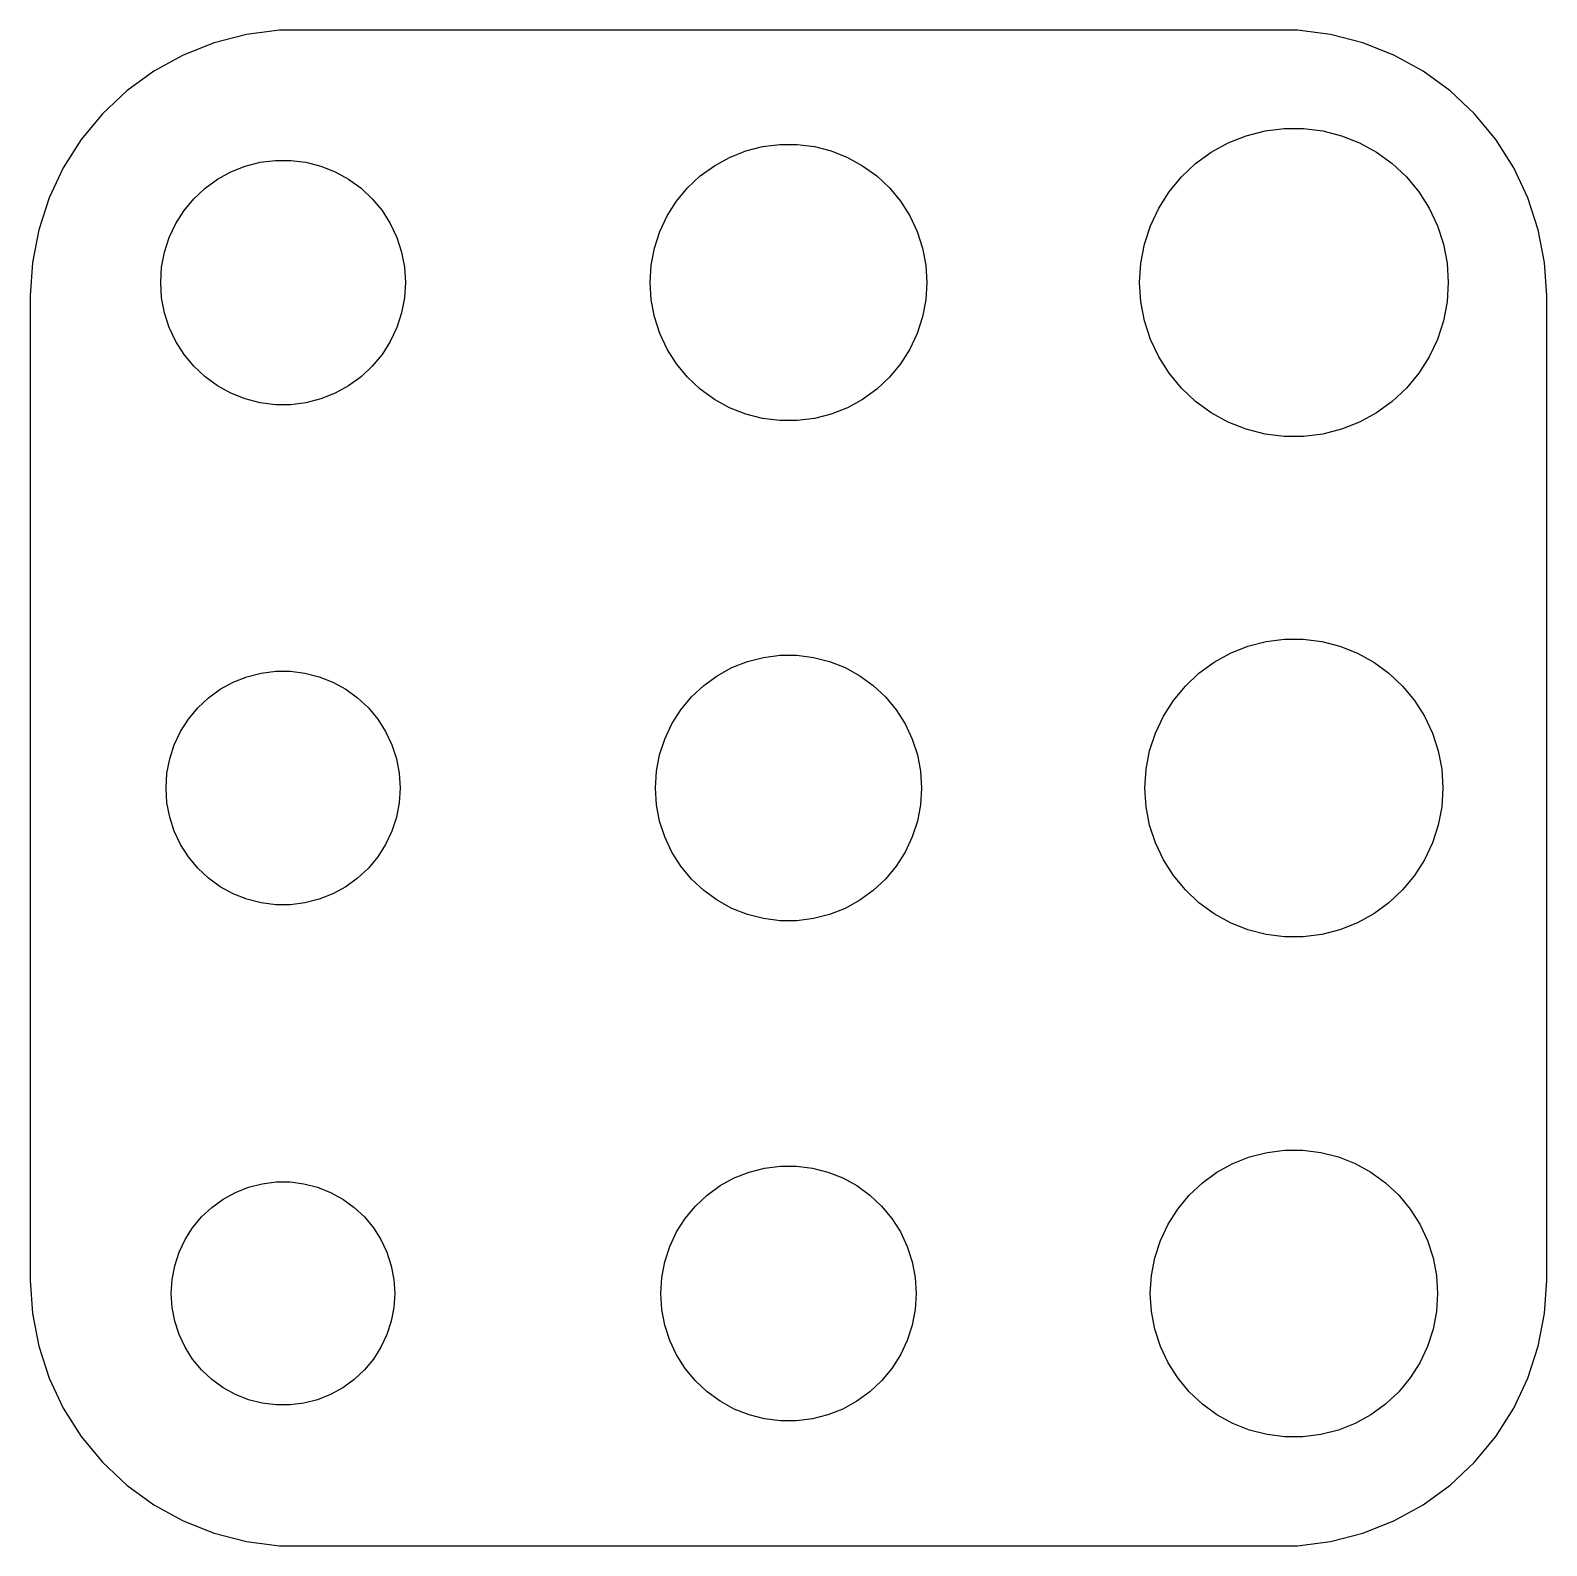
# Model space of a CAD drawing. Header units: metres. Extents: x -14.2 to 14.2, y -14.2 to 14.2.
import ezdxf

# ---------------------------------------------------------------- set-up
doc = ezdxf.new("R2010")
doc.units = ezdxf.units.M

msp = doc.modelspace()

# ---------------------------------------------------------------- linework, layer by layer
for p, q in [((-10.7951, 14.0053), (-11.3789, 13.7741)), ((-10.1869, 14.1614), (-10.7951, 14.0053)), ((-9.56395, 14.2401), (-10.1869, 14.1614)), ((9.56395, 14.2401), (-9.56395, 14.2401)), ((10.1869, 14.1614), (9.56395, 14.2401)), ((10.7951, 14.0053), (10.1869, 14.1614)), ((11.3789, 13.7741), (10.7951, 14.0053)), ((-11.3789, 13.7741), (-11.9291, 13.4716)), ((11.9291, 13.4716), (11.3789, 13.7741)), ((-11.9291, 13.4716), (-12.4371, 13.1026)), ((12.4371, 13.1026), (11.9291, 13.4716)), ((-12.4371, 13.1026), (-12.8948, 12.6727)), ((12.8948, 12.6727), (12.4371, 13.1026)), ((-12.8948, 12.6727), (-13.2951, 12.1889)), ((13.2951, 12.1889), (12.8948, 12.6727)), ((8.26523, 12.124), (8.60384, 12.2581)), ((8.60384, 12.2581), (8.95659, 12.3486)), ((8.95659, 12.3486), (9.3179, 12.3943)), ((9.3179, 12.3943), (9.68208, 12.3943)), ((9.68208, 12.3943), (10.0434, 12.3486)), ((10.0434, 12.3486), (10.3961, 12.2581)), ((10.3961, 12.2581), (10.7348, 12.124)), ((-13.2951, 12.1889), (-13.6315, 11.6588)), ((-1.10703, 11.8525), (-0.803436, 11.9727)), ((-0.803436, 11.9727), (-0.487183, 12.0539)), ((-0.487183, 12.0539), (-0.163254, 12.0949)), ((-0.163254, 12.0949), (0.163254, 12.0949)), ((0.163254, 12.0949), (0.487183, 12.0539)), ((0.487183, 12.0539), (0.803436, 11.9727)), ((0.803436, 11.9727), (1.10703, 11.8525)), ((7.94609, 11.9485), (8.26523, 12.124)), ((10.7348, 12.124), (11.0539, 11.9485)), ((13.6315, 11.6588), (13.2951, 12.1889)), ((-10.4793, 11.5811), (-10.2107, 11.6874)), ((-10.2107, 11.6874), (-9.93097, 11.7592)), ((-9.93097, 11.7592), (-9.64441, 11.7955)), ((-9.64441, 11.7955), (-9.35558, 11.7955)), ((-9.35558, 11.7955), (-9.06902, 11.7592)), ((-9.06902, 11.7592), (-8.78926, 11.6874)), ((-8.78926, 11.6874), (-8.52071, 11.5811)), ((-1.65729, 11.5033), (-1.39314, 11.6953)), ((-1.39314, 11.6953), (-1.10703, 11.8525)), ((1.10703, 11.8525), (1.39314, 11.6953)), ((1.39314, 11.6953), (1.65729, 11.5033)), ((7.38599, 11.4852), (7.65146, 11.7345)), ((7.65146, 11.7345), (7.94609, 11.9485)), ((11.0539, 11.9485), (11.3485, 11.7345)), ((11.3485, 11.7345), (11.614, 11.4852)), ((-13.6315, 11.6588), (-13.8989, 11.0906)), ((-10.9661, 11.2722), (-10.7324, 11.4419)), ((-10.7324, 11.4419), (-10.4793, 11.5811)), ((-8.52071, 11.5811), (-8.26759, 11.4419)), ((-8.26759, 11.4419), (-8.03392, 11.2722)), ((-1.89531, 11.2798), (-1.65729, 11.5033)), ((1.65729, 11.5033), (1.89531, 11.2798)), ((7.15384, 11.2046), (7.38599, 11.4852)), ((11.614, 11.4852), (11.8461, 11.2046)), ((13.8989, 11.0906), (13.6315, 11.6588)), ((-11.1766, 11.0744), (-10.9661, 11.2722)), ((-8.03392, 11.2722), (-7.82336, 11.0744)), ((-2.10344, 11.0282), (-1.89531, 11.2798)), ((1.89531, 11.2798), (2.10344, 11.0282)), ((6.95871, 10.8971), (7.15384, 11.2046)), ((11.8461, 11.2046), (12.0413, 10.8971)), ((-13.8989, 11.0906), (-14.0929, 10.4934)), ((-11.5155, 10.608), (-11.3607, 10.8519)), ((-11.3607, 10.8519), (-11.1766, 11.0744)), ((-7.82336, 11.0744), (-7.63925, 10.8519)), ((-7.63925, 10.8519), (-7.48448, 10.608)), ((-2.2784, 10.7525), (-2.10344, 11.0282)), ((2.10344, 11.0282), (2.2784, 10.7525)), ((6.80363, 10.5676), (6.95871, 10.8971)), ((12.0413, 10.8971), (12.1964, 10.5676)), ((14.0929, 10.4934), (13.8989, 11.0906)), ((-11.6385, 10.3467), (-11.5155, 10.608)), ((-7.48448, 10.608), (-7.36151, 10.3467)), ((-2.4174, 10.4571), (-2.2784, 10.7525)), ((2.2784, 10.7525), (2.4174, 10.4571)), ((6.6911, 10.2212), (6.80363, 10.5676)), ((12.1964, 10.5676), (12.3089, 10.2212)), ((-14.0929, 10.4934), (-14.2106, 9.87666)), ((-11.7277, 10.072), (-11.6385, 10.3467)), ((-7.36151, 10.3467), (-7.27225, 10.072)), ((-2.51831, 10.1466), (-2.4174, 10.4571)), ((2.4174, 10.4571), (2.51831, 10.1466)), ((14.2106, 9.87666), (14.0929, 10.4934)), ((-11.7819, 9.78825), (-11.7277, 10.072)), ((-7.27225, 10.072), (-7.21812, 9.78825)), ((-2.57948, 9.82585), (-2.51831, 10.1466)), ((2.51831, 10.1466), (2.57948, 9.82585)), ((6.62286, 9.86346), (6.6911, 10.2212)), ((12.3089, 10.2212), (12.3771, 9.86346)), ((-14.2106, 9.87666), (-14.25, 9.25)), ((-11.8, 9.5), (-11.7819, 9.78825)), ((-7.21812, 9.78825), (-7.2, 9.5)), ((-2.59999, 9.5), (-2.57948, 9.82585)), ((2.57948, 9.82585), (2.59999, 9.5)), ((6.59999, 9.5), (6.62286, 9.86346)), ((12.3771, 9.86346), (12.4, 9.5)), ((14.25, 9.25), (14.2106, 9.87666)), ((-11.7819, 9.21173), (-11.8, 9.5)), ((-7.2, 9.5), (-7.21812, 9.21173)), ((-2.57948, 9.17413), (-2.59999, 9.5)), ((2.59999, 9.5), (2.57948, 9.17413)), ((6.62286, 9.13652), (6.59999, 9.5)), ((12.4, 9.5), (12.3771, 9.13652)), ((-14.25, 9.25), (-14.25, -9.25)), ((-11.7277, 8.92801), (-11.7819, 9.21173)), ((-7.21812, 9.21173), (-7.27225, 8.92801)), ((-2.51831, 8.85339), (-2.57948, 9.17413)), ((2.57948, 9.17413), (2.51831, 8.85339)), ((6.6911, 8.77879), (6.62286, 9.13652)), ((12.3771, 9.13652), (12.3089, 8.77879)), ((14.25, -9.25), (14.25, 9.25)), ((-11.6385, 8.65331), (-11.7277, 8.92801)), ((-7.27225, 8.92801), (-7.36151, 8.65331)), ((-2.4174, 8.54286), (-2.51831, 8.85339)), ((2.51831, 8.85339), (2.4174, 8.54286)), ((-11.5155, 8.39195), (-11.6385, 8.65331)), ((-7.36151, 8.65331), (-7.48448, 8.39195)), ((6.80363, 8.43243), (6.6911, 8.77879)), ((12.3089, 8.77879), (12.1964, 8.43243)), ((-11.3607, 8.14809), (-11.5155, 8.39195)), ((-7.48448, 8.39195), (-7.63925, 8.14809)), ((-2.2784, 8.24744), (-2.4174, 8.54286)), ((2.4174, 8.54286), (2.2784, 8.24744)), ((6.95871, 8.10291), (6.80363, 8.43243)), ((12.1964, 8.43243), (12.0413, 8.10291)), ((-11.1766, 7.92554), (-11.3607, 8.14809)), ((-7.63925, 8.14809), (-7.82336, 7.92554)), ((-2.10344, 7.97176), (-2.2784, 8.24744)), ((2.2784, 8.24744), (2.10344, 7.97176)), ((7.15384, 7.79541), (6.95871, 8.10291)), ((12.0413, 8.10291), (11.8461, 7.79541)), ((-10.9661, 7.72781), (-11.1766, 7.92554)), ((-10.7324, 7.55804), (-10.9661, 7.72781)), ((-8.03392, 7.72781), (-8.26759, 7.55804)), ((-7.82336, 7.92554), (-8.03392, 7.72781)), ((-1.89531, 7.72017), (-2.10344, 7.97176)), ((-1.65729, 7.49666), (-1.89531, 7.72017)), ((1.89531, 7.72017), (1.65729, 7.49666)), ((2.10344, 7.97176), (1.89531, 7.72017)), ((7.38599, 7.5148), (7.15384, 7.79541)), ((11.8461, 7.79541), (11.614, 7.5148)), ((-10.4793, 7.41888), (-10.7324, 7.55804)), ((-10.2107, 7.31256), (-10.4793, 7.41888)), ((-8.52071, 7.41888), (-8.78926, 7.31256)), ((-8.26759, 7.55804), (-8.52071, 7.41888)), ((-1.39314, 7.30473), (-1.65729, 7.49666)), ((1.65729, 7.49666), (1.39314, 7.30473)), ((7.65146, 7.2655), (7.38599, 7.5148)), ((11.614, 7.5148), (11.3485, 7.2655)), ((-9.93097, 7.24074), (-10.2107, 7.31256)), ((-9.64441, 7.20453), (-9.93097, 7.24074)), ((-9.35558, 7.20453), (-9.64441, 7.20453)), ((-9.06902, 7.24074), (-9.35558, 7.20453)), ((-8.78926, 7.31256), (-9.06902, 7.24074)), ((-1.10703, 7.14745), (-1.39314, 7.30473)), ((-0.803436, 7.02725), (-1.10703, 7.14745)), ((1.10703, 7.14745), (0.803436, 7.02725)), ((1.39314, 7.30473), (1.10703, 7.14745)), ((7.94609, 7.05144), (7.65146, 7.2655)), ((11.3485, 7.2655), (11.0539, 7.05144)), ((-0.487183, 6.94604), (-0.803436, 7.02725)), ((-0.163254, 6.90512), (-0.487183, 6.94604)), ((0.163254, 6.90512), (-0.163254, 6.90512)), ((0.487183, 6.94604), (0.163254, 6.90512)), ((0.803436, 7.02725), (0.487183, 6.94604)), ((8.26523, 6.87599), (7.94609, 7.05144)), ((8.60384, 6.74193), (8.26523, 6.87599)), ((10.7348, 6.87599), (10.3961, 6.74193)), ((11.0539, 7.05144), (10.7348, 6.87599)), ((8.95659, 6.65135), (8.60384, 6.74193)), ((9.3179, 6.60571), (8.95659, 6.65135)), ((9.68208, 6.60571), (9.3179, 6.60571)), ((10.0434, 6.65135), (9.68208, 6.60571)), ((10.3961, 6.74193), (10.0434, 6.65135)), ((8.30782, 2.53351), (8.63475, 2.66295)), ((8.63475, 2.66295), (8.97533, 2.7504)), ((8.97533, 2.7504), (9.32417, 2.79446)), ((9.32417, 2.79446), (9.67581, 2.79446)), ((9.67581, 2.79446), (10.0247, 2.7504)), ((10.0247, 2.7504), (10.3652, 2.66295)), ((10.3652, 2.66295), (10.6922, 2.53351)), ((-1.06444, 2.26205), (-0.772537, 2.37764)), ((-0.772537, 2.37764), (-0.468445, 2.4557)), ((-0.468445, 2.4557), (-0.156967, 2.49506)), ((-0.156967, 2.49506), (0.156967, 2.49506)), ((0.156967, 2.49506), (0.468445, 2.4557)), ((0.468445, 2.4557), (0.772537, 2.37764)), ((0.772537, 2.37764), (1.06444, 2.26205)), ((7.71521, 2.15742), (7.99968, 2.36411)), ((7.99968, 2.36411), (8.30782, 2.53351)), ((10.6922, 2.53351), (11.0003, 2.36411)), ((11.0003, 2.36411), (11.2848, 2.15742)), ((-10.4367, 1.99062), (-10.1798, 2.09232)), ((-10.1798, 2.09232), (-9.91223, 2.16103)), ((-9.91223, 2.16103), (-9.63814, 2.19565)), ((-9.63814, 2.19565), (-9.36185, 2.19565)), ((-9.36185, 2.19565), (-9.08775, 2.16103)), ((-9.08775, 2.16103), (-8.82016, 2.09232)), ((-8.82016, 2.09232), (-8.56328, 1.99062)), ((-1.59355, 1.92627), (-1.33955, 2.11081)), ((-1.33955, 2.11081), (-1.06444, 2.26205)), ((1.06444, 2.26205), (1.33955, 2.11081)), ((1.33955, 2.11081), (1.59355, 1.92627)), ((7.45888, 1.91672), (7.71521, 2.15742)), ((11.2848, 2.15742), (11.5411, 1.91672)), ((-10.9023, 1.69511), (-10.6788, 1.85751)), ((-10.6788, 1.85751), (-10.4367, 1.99062)), ((-8.56328, 1.99062), (-8.32117, 1.85751)), ((-8.32117, 1.85751), (-8.09766, 1.69511)), ((-2.02254, 1.46945), (-1.82242, 1.71136)), ((-1.82242, 1.71136), (-1.59355, 1.92627)), ((1.59355, 1.92627), (1.82242, 1.71136)), ((1.82242, 1.71136), (2.02254, 1.46945)), ((7.23474, 1.6458), (7.45888, 1.91672)), ((11.5411, 1.91672), (11.7652, 1.6458)), ((-11.2798, 1.29312), (-11.1037, 1.506)), ((-11.1037, 1.506), (-10.9023, 1.69511)), ((-8.09766, 1.69511), (-7.89626, 1.506)), ((-7.89626, 1.506), (-7.72015, 1.29312)), ((-2.19077, 1.20438), (-2.02254, 1.46945)), ((2.02254, 1.46945), (2.19077, 1.20438)), ((7.04634, 1.34891), (7.23474, 1.6458)), ((11.7652, 1.6458), (11.9536, 1.34891)), ((-11.4279, 1.05984), (-11.2798, 1.29312)), ((-7.72015, 1.29312), (-7.57211, 1.05984)), ((-2.32443, 0.920303), (-2.19077, 1.20438)), ((2.19077, 1.20438), (2.32443, 0.920303)), ((6.89662, 1.03075), (7.04634, 1.34891)), ((11.9536, 1.34891), (12.1034, 1.03075)), ((-11.5455, 0.80986), (-11.4279, 1.05984)), ((-7.57211, 1.05984), (-7.45448, 0.80986)), ((-2.42145, 0.621719), (-2.32443, 0.920303)), ((2.32443, 0.920303), (2.42145, 0.621719)), ((6.78796, 0.69632), (6.89662, 1.03075)), ((12.1034, 1.03075), (12.212, 0.69632)), ((-11.6309, 0.547104), (-11.5455, 0.80986)), ((-7.45448, 0.80986), (-7.36911, 0.547104)), ((-2.48029, 0.313324), (-2.42145, 0.621719)), ((2.42145, 0.621719), (2.48029, 0.313324)), ((6.72208, 0.350922), (6.78796, 0.69632)), ((12.212, 0.69632), (12.2779, 0.350922)), ((-11.6826, 0.275726), (-11.6309, 0.547104)), ((-7.36911, 0.547104), (-7.31734, 0.275726)), ((-2.5, 0), (-2.48029, 0.313324)), ((2.48029, 0.313324), (2.5, 0)), ((6.7, 0), (6.72208, 0.350922)), ((12.2779, 0.350922), (12.3, 0)), ((-11.7, 0), (-11.6826, 0.275726)), ((-11.6826, -0.275726), (-11.7, 0)), ((-7.31734, 0.275726), (-7.29999, 0)), ((-7.29999, 0), (-7.31734, -0.275726)), ((-2.48029, -0.313324), (-2.5, 0)), ((2.5, 0), (2.48029, -0.313324)), ((6.72208, -0.350922), (6.7, 0)), ((12.3, 0), (12.2779, -0.350922)), ((-11.6309, -0.547104), (-11.6826, -0.275726)), ((-7.31734, -0.275726), (-7.36911, -0.547104)), ((-11.5455, -0.80986), (-11.6309, -0.547104)), ((-7.36911, -0.547104), (-7.45448, -0.80986)), ((-2.42145, -0.621719), (-2.48029, -0.313324)), ((2.48029, -0.313324), (2.42145, -0.621719)), ((6.78796, -0.69632), (6.72208, -0.350922)), ((12.2779, -0.350922), (12.212, -0.69632)), ((-11.4279, -1.05984), (-11.5455, -0.80986)), ((-7.45448, -0.80986), (-7.57211, -1.05984)), ((-2.32443, -0.920303), (-2.42145, -0.621719)), ((2.42145, -0.621719), (2.32443, -0.920303)), ((6.89662, -1.03075), (6.78796, -0.69632)), ((12.212, -0.69632), (12.1034, -1.03075)), ((-11.2798, -1.29312), (-11.4279, -1.05984)), ((-7.57211, -1.05984), (-7.72015, -1.29312)), ((-2.19077, -1.20438), (-2.32443, -0.920303)), ((2.32443, -0.920303), (2.19077, -1.20438)), ((7.04634, -1.34891), (6.89662, -1.03075)), ((12.1034, -1.03075), (11.9536, -1.34891)), ((-11.1037, -1.506), (-11.2798, -1.29312)), ((-7.72015, -1.29312), (-7.89626, -1.506)), ((-2.02254, -1.46945), (-2.19077, -1.20438)), ((2.19077, -1.20438), (2.02254, -1.46945)), ((7.23474, -1.6458), (7.04634, -1.34891)), ((11.9536, -1.34891), (11.7652, -1.6458)), ((-10.9023, -1.69511), (-11.1037, -1.506)), ((-10.6788, -1.85751), (-10.9023, -1.69511)), ((-8.09766, -1.69511), (-8.32117, -1.85751)), ((-7.89626, -1.506), (-8.09766, -1.69511)), ((-1.82242, -1.71136), (-2.02254, -1.46945)), ((2.02254, -1.46945), (1.82242, -1.71136)), ((7.45888, -1.91672), (7.23474, -1.6458)), ((11.7652, -1.6458), (11.5411, -1.91672)), ((-10.4367, -1.99062), (-10.6788, -1.85751)), ((-10.1798, -2.09232), (-10.4367, -1.99062)), ((-8.56328, -1.99062), (-8.82016, -2.09232)), ((-8.32117, -1.85751), (-8.56328, -1.99062)), ((-1.59355, -1.92627), (-1.82242, -1.71136)), ((-1.33955, -2.11081), (-1.59355, -1.92627)), ((1.59355, -1.92627), (1.33955, -2.11081)), ((1.82242, -1.71136), (1.59355, -1.92627)), ((7.71521, -2.15742), (7.45888, -1.91672)), ((11.5411, -1.91672), (11.2848, -2.15742)), ((-9.91223, -2.16103), (-10.1798, -2.09232)), ((-9.63814, -2.19565), (-9.91223, -2.16103)), ((-9.36185, -2.19565), (-9.63814, -2.19565)), ((-9.08775, -2.16103), (-9.36185, -2.19565)), ((-8.82016, -2.09232), (-9.08775, -2.16103)), ((-1.06444, -2.26205), (-1.33955, -2.11081)), ((-0.772537, -2.37764), (-1.06444, -2.26205)), ((1.06444, -2.26205), (0.772537, -2.37764)), ((1.33955, -2.11081), (1.06444, -2.26205)), ((7.99968, -2.36411), (7.71521, -2.15742)), ((11.2848, -2.15742), (11.0003, -2.36411)), ((-0.468445, -2.4557), (-0.772537, -2.37764)), ((-0.156967, -2.49506), (-0.468445, -2.4557)), ((0.156967, -2.49506), (-0.156967, -2.49506)), ((0.468445, -2.4557), (0.156967, -2.49506)), ((0.772537, -2.37764), (0.468445, -2.4557)), ((8.30782, -2.53351), (7.99968, -2.36411)), ((8.63475, -2.66295), (8.30782, -2.53351)), ((10.6922, -2.53351), (10.3652, -2.66295)), ((11.0003, -2.36411), (10.6922, -2.53351)), ((8.97533, -2.7504), (8.63475, -2.66295)), ((9.32417, -2.79446), (8.97533, -2.7504)), ((9.67581, -2.79446), (9.32417, -2.79446)), ((10.0247, -2.7504), (9.67581, -2.79446)), ((10.3652, -2.66295), (10.0247, -2.7504)), ((8.99406, -6.84782), (9.33046, -6.80531)), ((9.33046, -6.80531), (9.66953, -6.80531)), ((9.66953, -6.80531), (10.0059, -6.84782)), ((-0.449707, -7.1425), (-0.150696, -7.10472)), ((-0.150696, -7.10472), (0.150696, -7.10472)), ((0.150696, -7.10472), (0.449707, -7.1425)), ((8.05325, -7.22031), (8.35039, -7.05696)), ((8.35039, -7.05696), (8.66565, -6.93214)), ((8.66565, -6.93214), (8.99406, -6.84782)), ((10.0059, -6.84782), (10.3343, -6.93214)), ((10.3343, -6.93214), (10.6496, -7.05696)), ((10.6496, -7.05696), (10.9467, -7.22031)), ((-9.89349, -7.43719), (-9.63185, -7.40413)), ((-9.63185, -7.40413), (-9.36813, -7.40413)), ((-9.36813, -7.40413), (-9.10649, -7.43719)), ((-1.28598, -7.4736), (-1.02187, -7.32841)), ((-1.02187, -7.32841), (-0.741638, -7.21745)), ((-0.741638, -7.21745), (-0.449707, -7.1425)), ((0.449707, -7.1425), (0.741638, -7.21745)), ((0.741638, -7.21745), (1.02187, -7.32841)), ((1.02187, -7.32841), (1.28598, -7.4736)), ((7.77895, -7.4196), (8.05325, -7.22031)), ((10.9467, -7.22031), (11.221, -7.4196)), ((-10.6252, -7.7269), (-10.3941, -7.59985)), ((-10.3941, -7.59985), (-10.1489, -7.50278)), ((-10.1489, -7.50278), (-9.89349, -7.43719)), ((-9.10649, -7.43719), (-8.85106, -7.50278)), ((-8.85106, -7.50278), (-8.60585, -7.59985)), ((-8.60585, -7.59985), (-8.37476, -7.7269)), ((-1.74951, -7.85709), (-1.52982, -7.65076)), ((-1.52982, -7.65076), (-1.28598, -7.4736)), ((1.28598, -7.4736), (1.52982, -7.65076)), ((1.52982, -7.65076), (1.74951, -7.85709)), ((7.31564, -7.91298), (7.53178, -7.65172)), ((7.53178, -7.65172), (7.77895, -7.4196)), ((11.221, -7.4196), (11.4682, -7.65172)), ((11.4682, -7.65172), (11.6843, -7.91298)), ((-11.0308, -8.06244), (-10.8386, -7.88191)), ((-10.8386, -7.88191), (-10.6252, -7.7269)), ((-8.37476, -7.7269), (-8.16141, -7.88191)), ((-8.16141, -7.88191), (-7.96916, -8.06244)), ((-1.94164, -8.08931), (-1.74951, -7.85709)), ((1.74951, -7.85709), (1.94164, -8.08931)), ((7.13396, -8.19926), (7.31564, -7.91298)), ((11.6843, -7.91298), (11.866, -8.19926)), ((-11.1989, -8.26564), (-11.0308, -8.06244)), ((-7.96916, -8.06244), (-7.80106, -8.26564)), ((-2.10313, -8.34378), (-1.94164, -8.08931)), ((1.94164, -8.08931), (2.10313, -8.34378)), ((6.98959, -8.50606), (7.13396, -8.19926)), ((11.866, -8.19926), (12.0104, -8.50606)), ((-11.4525, -8.72693), (-11.3402, -8.48831)), ((-11.3402, -8.48831), (-11.1989, -8.26564)), ((-7.80106, -8.26564), (-7.65974, -8.48831)), ((-7.65974, -8.48831), (-7.54745, -8.72693)), ((-2.23146, -8.6165), (-2.10313, -8.34378)), ((2.10313, -8.34378), (2.23146, -8.6165)), ((6.88481, -8.82854), (6.98959, -8.50606)), ((12.0104, -8.50606), (12.1152, -8.82854)), ((-11.534, -8.97774), (-11.4525, -8.72693)), ((-7.54745, -8.72693), (-7.46597, -8.97774)), ((-2.32458, -8.90314), (-2.23146, -8.6165)), ((2.23146, -8.6165), (2.32458, -8.90314)), ((6.82129, -9.16159), (6.88481, -8.82854)), ((12.1152, -8.82854), (12.1787, -9.16159)), ((-11.5834, -9.23679), (-11.534, -8.97774)), ((-7.46597, -8.97774), (-7.41655, -9.23679)), ((-2.38107, -9.19919), (-2.32458, -8.90314)), ((2.32458, -8.90314), (2.38107, -9.19919)), ((-14.25, -9.25), (-14.2106, -9.87666)), ((-11.6, -9.5), (-11.5834, -9.23679)), ((-7.41655, -9.23679), (-7.39999, -9.5)), ((-2.39999, -9.5), (-2.38107, -9.19919)), ((2.38107, -9.19919), (2.39999, -9.5)), ((6.79999, -9.5), (6.82129, -9.16159)), ((12.1787, -9.16159), (12.2, -9.5)), ((14.2106, -9.87666), (14.25, -9.25)), ((-11.5834, -9.7632), (-11.6, -9.5)), ((-7.39999, -9.5), (-7.41655, -9.7632)), ((-2.38107, -9.8008), (-2.39999, -9.5)), ((2.39999, -9.5), (2.38107, -9.8008)), ((6.82129, -9.83839), (6.79999, -9.5)), ((12.2, -9.5), (12.1787, -9.83839)), ((-14.2106, -9.87666), (-14.0929, -10.4934)), ((-11.534, -10.0222), (-11.5834, -9.7632)), ((-7.41655, -9.7632), (-7.46597, -10.0222)), ((-2.32458, -10.0968), (-2.38107, -9.8008)), ((2.38107, -9.8008), (2.32458, -10.0968)), ((6.88481, -10.1714), (6.82129, -9.83839)), ((12.1787, -9.83839), (12.1152, -10.1714)), ((14.0929, -10.4934), (14.2106, -9.87666)), ((-11.4525, -10.2731), (-11.534, -10.0222)), ((-7.46597, -10.0222), (-7.54745, -10.2731)), ((-2.23146, -10.3835), (-2.32458, -10.0968)), ((2.32458, -10.0968), (2.23146, -10.3835)), ((6.98959, -10.4939), (6.88481, -10.1714)), ((12.1152, -10.1714), (12.0104, -10.4939)), ((-14.0929, -10.4934), (-13.8989, -11.0906)), ((-11.3402, -10.5117), (-11.4525, -10.2731)), ((-11.1989, -10.7343), (-11.3402, -10.5117)), ((-7.65974, -10.5117), (-7.80106, -10.7343)), ((-7.54745, -10.2731), (-7.65974, -10.5117)), ((-2.10313, -10.6562), (-2.23146, -10.3835)), ((2.23146, -10.3835), (2.10313, -10.6562)), ((7.13396, -10.8007), (6.98959, -10.4939)), ((12.0104, -10.4939), (11.866, -10.8007)), ((13.8989, -11.0906), (14.0929, -10.4934)), ((-11.0308, -10.9375), (-11.1989, -10.7343)), ((-7.80106, -10.7343), (-7.96916, -10.9375)), ((-1.94164, -10.9107), (-2.10313, -10.6562)), ((2.10313, -10.6562), (1.94164, -10.9107)), ((7.31564, -11.087), (7.13396, -10.8007)), ((11.866, -10.8007), (11.6843, -11.087)), ((-13.8989, -11.0906), (-13.6315, -11.6588)), ((-10.8386, -11.1181), (-11.0308, -10.9375)), ((-7.96916, -10.9375), (-8.16141, -11.1181)), ((-1.74951, -11.1429), (-1.94164, -10.9107)), ((1.94164, -10.9107), (1.74951, -11.1429)), ((7.53178, -11.3483), (7.31564, -11.087)), ((11.6843, -11.087), (11.4682, -11.3483)), ((13.6315, -11.6588), (13.8989, -11.0906)), ((-10.6252, -11.2731), (-10.8386, -11.1181)), ((-10.3941, -11.4001), (-10.6252, -11.2731)), ((-8.37476, -11.2731), (-8.60585, -11.4001)), ((-8.16141, -11.1181), (-8.37476, -11.2731)), ((-1.52982, -11.3492), (-1.74951, -11.1429)), ((-1.28598, -11.5264), (-1.52982, -11.3492)), ((1.52982, -11.3492), (1.28598, -11.5264)), ((1.74951, -11.1429), (1.52982, -11.3492)), ((7.77895, -11.5804), (7.53178, -11.3483)), ((11.4682, -11.3483), (11.221, -11.5804)), ((-13.6315, -11.6588), (-13.2951, -12.1889)), ((-10.1489, -11.4972), (-10.3941, -11.4001)), ((-9.89349, -11.5628), (-10.1489, -11.4972)), ((-9.63185, -11.5959), (-9.89349, -11.5628)), ((-9.36813, -11.5959), (-9.63185, -11.5959)), ((-9.10649, -11.5628), (-9.36813, -11.5959)), ((-8.85106, -11.4972), (-9.10649, -11.5628)), ((-8.60585, -11.4001), (-8.85106, -11.4972)), ((-1.02187, -11.6716), (-1.28598, -11.5264)), ((-0.741638, -11.7825), (-1.02187, -11.6716)), ((1.02187, -11.6716), (0.741638, -11.7825)), ((1.28598, -11.5264), (1.02187, -11.6716)), ((8.05325, -11.7797), (7.77895, -11.5804)), ((11.221, -11.5804), (10.9467, -11.7797)), ((13.2951, -12.1889), (13.6315, -11.6588)), ((-0.449707, -11.8575), (-0.741638, -11.7825)), ((-0.150696, -11.8953), (-0.449707, -11.8575)), ((0.150696, -11.8953), (-0.150696, -11.8953)), ((0.449707, -11.8575), (0.150696, -11.8953)), ((0.741638, -11.7825), (0.449707, -11.8575)), ((8.35039, -11.943), (8.05325, -11.7797)), ((8.66565, -12.0678), (8.35039, -11.943)), ((10.6496, -11.943), (10.3343, -12.0678)), ((10.9467, -11.7797), (10.6496, -11.943)), ((-13.2951, -12.1889), (-12.8948, -12.6727)), ((8.99406, -12.1522), (8.66565, -12.0678)), ((9.33046, -12.1947), (8.99406, -12.1522)), ((9.66953, -12.1947), (9.33046, -12.1947)), ((10.0059, -12.1522), (9.66953, -12.1947)), ((10.3343, -12.0678), (10.0059, -12.1522)), ((12.8948, -12.6727), (13.2951, -12.1889)), ((-12.8948, -12.6727), (-12.4371, -13.1026)), ((12.4371, -13.1026), (12.8948, -12.6727)), ((-12.4371, -13.1026), (-11.9291, -13.4716)), ((11.9291, -13.4716), (12.4371, -13.1026)), ((-11.9291, -13.4716), (-11.3789, -13.7741)), ((11.3789, -13.7741), (11.9291, -13.4716)), ((-11.3789, -13.7741), (-10.7951, -14.0053)), ((10.7951, -14.0053), (11.3789, -13.7741)), ((-10.7951, -14.0053), (-10.1869, -14.1614)), ((-10.1869, -14.1614), (-9.56395, -14.2401)), ((-9.56395, -14.2401), (9.56395, -14.2401)), ((9.56395, -14.2401), (10.1869, -14.1614)), ((10.1869, -14.1614), (10.7951, -14.0053))]:
    msp.add_line(p, q)

doc.saveas('drawing.dxf')
